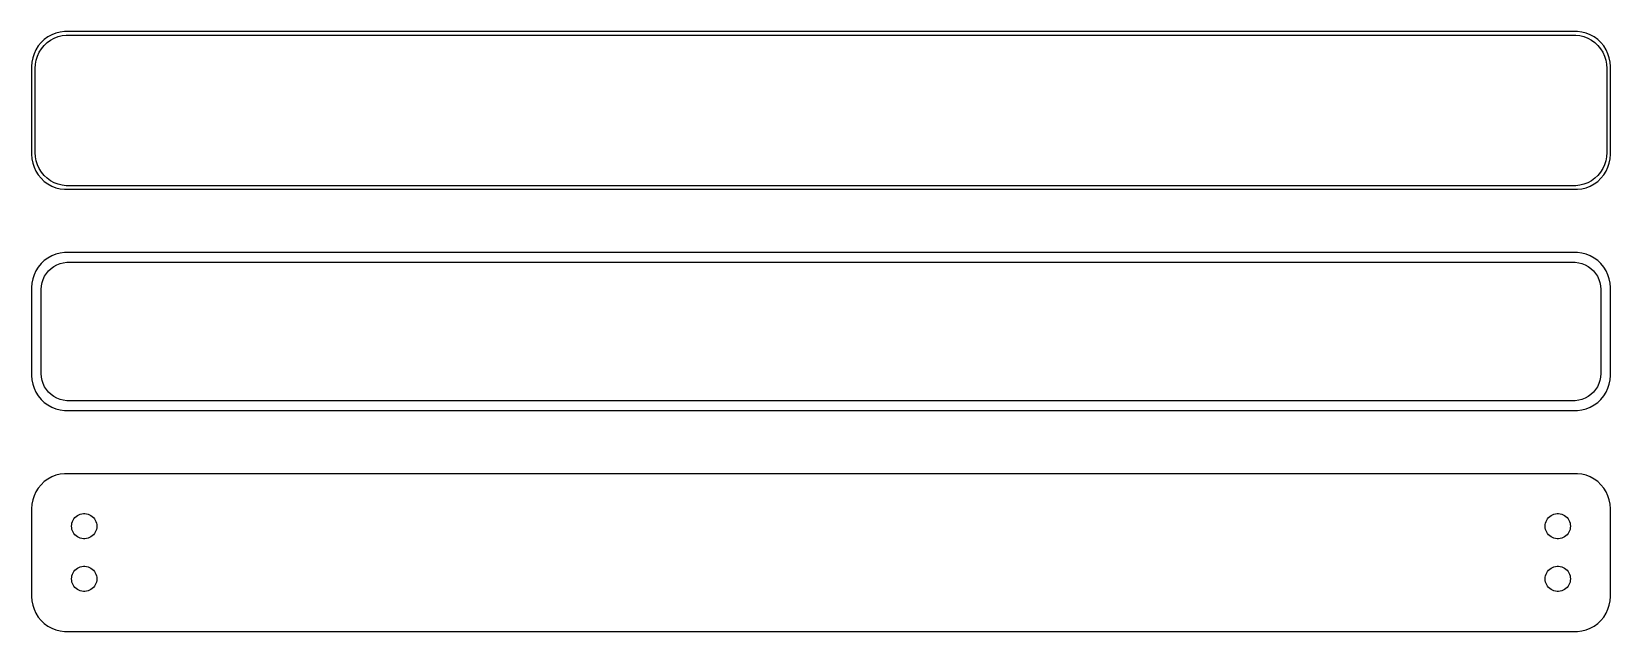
# Model space of a CAD drawing. Header units: metres. Extents: x -112 to 112, y 52 to 137.
import ezdxf

# ---------------------------------------------------------------- set-up
doc = ezdxf.new("R2010")
doc.units = ezdxf.units.M

msp = doc.modelspace()

# ---------------------------------------------------------------- linework, layer by layer
for p, q in [((-111.545, 135.189), (-111.882, 134.659)), ((-111.145, 135.673), (-111.545, 135.189)), ((-110.687, 136.103), (-111.145, 135.673)), ((-111.093, 134.792), (-110.713, 135.252)), ((-110.713, 135.252), (-110.278, 135.66)), ((-110.179, 136.472), (-110.687, 136.103)), ((-110.278, 135.66), (-109.795, 136.011)), ((-109.629, 136.774), (-110.179, 136.472)), ((-109.795, 136.011), (-109.272, 136.298)), ((-109.045, 137.005), (-109.629, 136.774)), ((-109.272, 136.298), (-108.718, 136.518)), ((-108.437, 137.161), (-109.045, 137.005)), ((-108.718, 136.518), (-108.14, 136.666)), ((-107.814, 137.24), (-108.437, 137.161)), ((-108.14, 136.666), (-107.548, 136.741)), ((107.814, 137.24), (-107.814, 137.24)), ((-107.548, 136.741), (107.548, 136.741)), ((107.548, 136.741), (108.14, 136.666)), ((108.437, 137.161), (107.814, 137.24)), ((108.14, 136.666), (108.718, 136.518)), ((109.045, 137.005), (108.437, 137.161)), ((108.718, 136.518), (109.272, 136.298)), ((109.629, 136.774), (109.045, 137.005)), ((109.272, 136.298), (109.795, 136.011)), ((110.179, 136.472), (109.629, 136.774)), ((109.795, 136.011), (110.278, 135.66)), ((110.687, 136.103), (110.179, 136.472)), ((110.278, 135.66), (110.713, 135.252)), ((111.145, 135.673), (110.687, 136.103)), ((110.713, 135.252), (111.093, 134.792)), ((111.545, 135.189), (111.145, 135.673)), ((111.882, 134.659), (111.545, 135.189)), ((-112.461, 132.877), (-112.5, 132.25)), ((-112.343, 133.493), (-112.461, 132.877)), ((-112.149, 134.091), (-112.343, 133.493)), ((-111.882, 134.659), (-112.149, 134.091)), ((-111.963, 132.595), (-111.851, 133.181)), ((-111.851, 133.181), (-111.666, 133.749)), ((-111.666, 133.749), (-111.412, 134.288)), ((-111.412, 134.288), (-111.093, 134.792)), ((111.093, 134.792), (111.412, 134.288)), ((111.412, 134.288), (111.666, 133.749)), ((111.666, 133.749), (111.851, 133.181)), ((111.851, 133.181), (111.963, 132.595)), ((112.149, 134.091), (111.882, 134.659)), ((112.343, 133.493), (112.149, 134.091)), ((112.461, 132.877), (112.343, 133.493)), ((112.5, 132.25), (112.461, 132.877)), ((-112.5, 132.25), (-112.5, 119.75)), ((-112, 132), (-111.963, 132.595)), ((-112, 120), (-112, 132)), ((111.963, 132.595), (112, 132)), ((112, 132), (112, 120)), ((112.5, 119.75), (112.5, 132.25)), ((-112.5, 119.75), (-112.461, 119.123)), ((-111.963, 119.405), (-112, 120)), ((-111.851, 118.819), (-111.963, 119.405)), ((111.963, 119.405), (111.851, 118.819)), ((112, 120), (111.963, 119.405)), ((112.461, 119.123), (112.5, 119.75)), ((-112.461, 119.123), (-112.343, 118.507)), ((-112.343, 118.507), (-112.149, 117.909)), ((-112.149, 117.909), (-111.882, 117.341)), ((-111.882, 117.341), (-111.545, 116.811)), ((-111.666, 118.251), (-111.851, 118.819)), ((-111.412, 117.712), (-111.666, 118.251)), ((-111.093, 117.208), (-111.412, 117.712)), ((-110.713, 116.748), (-111.093, 117.208)), ((111.093, 117.208), (110.713, 116.748)), ((111.412, 117.712), (111.093, 117.208)), ((111.666, 118.251), (111.412, 117.712)), ((111.545, 116.811), (111.882, 117.341)), ((111.851, 118.819), (111.666, 118.251)), ((111.882, 117.341), (112.149, 117.909)), ((112.149, 117.909), (112.343, 118.507)), ((112.343, 118.507), (112.461, 119.123)), ((-111.545, 116.811), (-111.145, 116.327)), ((-111.145, 116.327), (-110.687, 115.897)), ((-110.278, 116.34), (-110.713, 116.748)), ((-110.687, 115.897), (-110.179, 115.528)), ((-109.795, 115.989), (-110.278, 116.34)), ((-110.179, 115.528), (-109.629, 115.226)), ((-109.272, 115.702), (-109.795, 115.989)), ((-109.629, 115.226), (-109.045, 114.995)), ((-108.718, 115.482), (-109.272, 115.702)), ((-109.045, 114.995), (-108.437, 114.839)), ((-108.14, 115.334), (-108.718, 115.482)), ((-108.437, 114.839), (-107.814, 114.76)), ((-107.548, 115.259), (-108.14, 115.334)), ((-107.814, 114.76), (107.814, 114.76)), ((107.548, 115.259), (-107.548, 115.259)), ((108.14, 115.334), (107.548, 115.259)), ((107.814, 114.76), (108.437, 114.839)), ((108.718, 115.482), (108.14, 115.334)), ((108.437, 114.839), (109.045, 114.995)), ((109.272, 115.702), (108.718, 115.482)), ((109.045, 114.995), (109.629, 115.226)), ((109.795, 115.989), (109.272, 115.702)), ((109.629, 115.226), (110.179, 115.528)), ((110.278, 116.34), (109.795, 115.989)), ((110.179, 115.528), (110.687, 115.897)), ((110.713, 116.748), (110.278, 116.34)), ((110.687, 115.897), (111.145, 116.327)), ((111.145, 116.327), (111.545, 116.811)), ((-111.545, 103.689), (-111.882, 103.159)), ((-111.145, 104.173), (-111.545, 103.689)), ((-110.687, 104.603), (-111.145, 104.173)), ((-110.179, 104.972), (-110.687, 104.603)), ((-109.629, 105.274), (-110.179, 104.972)), ((-109.716, 103.481), (-109.323, 103.767)), ((-109.045, 105.505), (-109.629, 105.274)), ((-109.323, 103.767), (-108.898, 104.001)), ((-108.437, 105.661), (-109.045, 105.505)), ((-108.898, 104.001), (-108.446, 104.18)), ((-108.446, 104.18), (-107.975, 104.301)), ((-107.814, 105.74), (-108.437, 105.661)), ((-107.975, 104.301), (-107.493, 104.362)), ((107.814, 105.74), (-107.814, 105.74)), ((-107.493, 104.362), (107.493, 104.362)), ((107.493, 104.362), (107.975, 104.301)), ((108.437, 105.661), (107.814, 105.74)), ((107.975, 104.301), (108.446, 104.18)), ((109.045, 105.505), (108.437, 105.661)), ((108.446, 104.18), (108.898, 104.001)), ((108.898, 104.001), (109.323, 103.767)), ((109.629, 105.274), (109.045, 105.505)), ((109.323, 103.767), (109.716, 103.481)), ((110.179, 104.972), (109.629, 105.274)), ((110.687, 104.603), (110.179, 104.972)), ((111.145, 104.173), (110.687, 104.603)), ((111.545, 103.689), (111.145, 104.173)), ((111.882, 103.159), (111.545, 103.689)), ((-112.461, 101.377), (-112.5, 100.75)), ((-112.343, 101.993), (-112.461, 101.377)), ((-112.149, 102.591), (-112.343, 101.993)), ((-111.882, 103.159), (-112.149, 102.591)), ((-111.089, 100.985), (-110.998, 101.462)), ((-110.998, 101.462), (-110.848, 101.924)), ((-110.848, 101.924), (-110.641, 102.364)), ((-110.641, 102.364), (-110.38, 102.774)), ((-110.38, 102.774), (-110.071, 103.149)), ((-110.071, 103.149), (-109.716, 103.481)), ((109.716, 103.481), (110.071, 103.149)), ((110.071, 103.149), (110.38, 102.774)), ((110.38, 102.774), (110.641, 102.364)), ((110.641, 102.364), (110.848, 101.924)), ((110.848, 101.924), (110.998, 101.462)), ((110.998, 101.462), (111.089, 100.985)), ((112.149, 102.591), (111.882, 103.159)), ((112.343, 101.993), (112.149, 102.591)), ((112.461, 101.377), (112.343, 101.993)), ((112.5, 100.75), (112.461, 101.377)), ((-112.5, 100.75), (-112.5, 88.25)), ((-111.119, 100.5), (-111.089, 100.985)), ((-111.119, 88.5), (-111.119, 100.5)), ((111.089, 100.985), (111.119, 100.5)), ((111.119, 100.5), (111.119, 88.5)), ((112.5, 88.25), (112.5, 100.75)), ((-112.5, 88.25), (-112.461, 87.6233)), ((-111.089, 88.015), (-111.119, 88.5)), ((-110.998, 87.5377), (-111.089, 88.015)), ((111.089, 88.015), (110.998, 87.5377)), ((111.119, 88.5), (111.089, 88.015)), ((112.461, 87.6233), (112.5, 88.25)), ((-112.461, 87.6233), (-112.343, 87.0066)), ((-112.343, 87.0066), (-112.149, 86.4094)), ((-112.149, 86.4094), (-111.882, 85.8412)), ((-111.882, 85.8412), (-111.545, 85.3111)), ((-110.848, 87.0756), (-110.998, 87.5377)), ((-110.641, 86.6359), (-110.848, 87.0756)), ((-110.38, 86.2256), (-110.641, 86.6359)), ((-110.071, 85.8512), (-110.38, 86.2256)), ((-109.716, 85.5185), (-110.071, 85.8512)), ((-109.323, 85.2329), (-109.716, 85.5185)), ((109.716, 85.5185), (109.323, 85.2329)), ((110.071, 85.8512), (109.716, 85.5185)), ((110.38, 86.2256), (110.071, 85.8512)), ((110.641, 86.6359), (110.38, 86.2256)), ((110.848, 87.0756), (110.641, 86.6359)), ((110.998, 87.5377), (110.848, 87.0756)), ((111.545, 85.3111), (111.882, 85.8412)), ((111.882, 85.8412), (112.149, 86.4094)), ((112.149, 86.4094), (112.343, 87.0066)), ((112.343, 87.0066), (112.461, 87.6233)), ((-111.545, 85.3111), (-111.145, 84.8273)), ((-111.145, 84.8273), (-110.687, 84.3974)), ((-110.687, 84.3974), (-110.179, 84.0284)), ((-110.179, 84.0284), (-109.629, 83.7259)), ((-109.629, 83.7259), (-109.045, 83.4947)), ((-108.898, 84.9988), (-109.323, 85.2329)), ((-109.045, 83.4947), (-108.437, 83.3386)), ((-108.446, 84.8199), (-108.898, 84.9988)), ((-107.975, 84.6991), (-108.446, 84.8199)), ((-108.437, 83.3386), (-107.814, 83.2599)), ((-107.493, 84.6382), (-107.975, 84.6991)), ((-107.814, 83.2599), (107.814, 83.2599)), ((107.493, 84.6382), (-107.493, 84.6382)), ((107.975, 84.6991), (107.493, 84.6382)), ((107.814, 83.2599), (108.437, 83.3386)), ((108.446, 84.8199), (107.975, 84.6991)), ((108.437, 83.3386), (109.045, 83.4947)), ((108.898, 84.9988), (108.446, 84.8199)), ((109.323, 85.2329), (108.898, 84.9988)), ((109.045, 83.4947), (109.629, 83.7259)), ((109.629, 83.7259), (110.179, 84.0284)), ((110.179, 84.0284), (110.687, 84.3974)), ((110.687, 84.3974), (111.145, 84.8273)), ((111.145, 84.8273), (111.545, 85.3111)), ((-111.545, 72.1889), (-111.882, 71.6588)), ((-111.145, 72.6727), (-111.545, 72.1889)), ((-110.687, 73.1026), (-111.145, 72.6727)), ((-110.179, 73.4716), (-110.687, 73.1026)), ((-109.629, 73.7741), (-110.179, 73.4716)), ((-109.045, 74.0053), (-109.629, 73.7741)), ((-108.437, 74.1614), (-109.045, 74.0053)), ((-107.814, 74.2401), (-108.437, 74.1614)), ((107.814, 74.2401), (-107.814, 74.2401)), ((108.437, 74.1614), (107.814, 74.2401)), ((109.045, 74.0053), (108.437, 74.1614)), ((109.629, 73.7741), (109.045, 74.0053)), ((110.179, 73.4716), (109.629, 73.7741)), ((110.687, 73.1026), (110.179, 73.4716)), ((111.145, 72.6727), (110.687, 73.1026)), ((111.545, 72.1889), (111.145, 72.6727)), ((111.882, 71.6588), (111.545, 72.1889)), ((-112.461, 69.8767), (-112.5, 69.25)), ((-112.343, 70.4934), (-112.461, 69.8767)), ((-112.149, 71.0906), (-112.343, 70.4934)), ((-111.882, 71.6588), (-112.149, 71.0906)), ((112.149, 71.0906), (111.882, 71.6588)), ((112.343, 70.4934), (112.149, 71.0906)), ((112.461, 69.8767), (112.343, 70.4934)), ((112.5, 69.25), (112.461, 69.8767)), ((-112.5, 69.25), (-112.5, 56.75)), ((-106.674, 67.4126), (-106.577, 67.6171)), ((-106.577, 67.6171), (-106.456, 67.808)), ((-106.456, 67.808), (-106.312, 67.9822)), ((-106.312, 67.9822), (-106.147, 68.1369)), ((-106.147, 68.1369), (-105.964, 68.2698)), ((-105.964, 68.2698), (-105.766, 68.3787)), ((-105.766, 68.3787), (-105.556, 68.4619)), ((-105.556, 68.4619), (-105.337, 68.5181)), ((-105.337, 68.5181), (-105.113, 68.5464)), ((-105.113, 68.5464), (-104.887, 68.5464)), ((-104.887, 68.5464), (-104.663, 68.5181)), ((-104.663, 68.5181), (-104.444, 68.4619)), ((-104.444, 68.4619), (-104.234, 68.3787)), ((-104.234, 68.3787), (-104.036, 68.2698)), ((-104.036, 68.2698), (-103.853, 68.1369)), ((-103.853, 68.1369), (-103.688, 67.9822)), ((-103.688, 67.9822), (-103.544, 67.808)), ((-103.544, 67.808), (-103.423, 67.6171)), ((-103.423, 67.6171), (-103.326, 67.4126)), ((103.326, 67.4126), (103.423, 67.6171)), ((103.423, 67.6171), (103.544, 67.808)), ((103.544, 67.808), (103.688, 67.9822)), ((103.688, 67.9822), (103.853, 68.1369)), ((103.853, 68.1369), (104.036, 68.2698)), ((104.036, 68.2698), (104.234, 68.3787)), ((104.234, 68.3787), (104.444, 68.4619)), ((104.444, 68.4619), (104.663, 68.5181)), ((104.663, 68.5181), (104.887, 68.5464)), ((104.887, 68.5464), (105.113, 68.5464)), ((105.113, 68.5464), (105.337, 68.5181)), ((105.337, 68.5181), (105.556, 68.4619)), ((105.556, 68.4619), (105.766, 68.3787)), ((105.766, 68.3787), (105.964, 68.2698)), ((105.964, 68.2698), (106.147, 68.1369)), ((106.147, 68.1369), (106.312, 67.9822)), ((106.312, 67.9822), (106.456, 67.808)), ((106.456, 67.808), (106.577, 67.6171)), ((106.577, 67.6171), (106.674, 67.4126)), ((112.5, 56.75), (112.5, 69.25)), ((-106.8, 66.75), (-106.786, 66.9756)), ((-106.786, 66.5244), (-106.8, 66.75)), ((-106.786, 66.9756), (-106.743, 67.1976)), ((-106.743, 66.3024), (-106.786, 66.5244)), ((-106.743, 67.1976), (-106.674, 67.4126)), ((-106.674, 66.0874), (-106.743, 66.3024)), ((-106.577, 65.8828), (-106.674, 66.0874)), ((-106.456, 65.692), (-106.577, 65.8828)), ((-106.312, 65.5178), (-106.456, 65.692)), ((-106.147, 65.3631), (-106.312, 65.5178)), ((-105.964, 65.2302), (-106.147, 65.3631)), ((-103.853, 65.3631), (-104.036, 65.2302)), ((-103.688, 65.5178), (-103.853, 65.3631)), ((-103.544, 65.692), (-103.688, 65.5178)), ((-103.423, 65.8828), (-103.544, 65.692)), ((-103.326, 66.0874), (-103.423, 65.8828)), ((-103.326, 67.4126), (-103.257, 67.1976)), ((-103.257, 66.3024), (-103.326, 66.0874)), ((-103.257, 67.1976), (-103.214, 66.9756)), ((-103.214, 66.5244), (-103.257, 66.3024)), ((-103.214, 66.9756), (-103.2, 66.75)), ((-103.2, 66.75), (-103.214, 66.5244)), ((103.2, 66.75), (103.214, 66.9756)), ((103.214, 66.5244), (103.2, 66.75)), ((103.214, 66.9756), (103.257, 67.1976)), ((103.257, 66.3024), (103.214, 66.5244)), ((103.257, 67.1976), (103.326, 67.4126)), ((103.326, 66.0874), (103.257, 66.3024)), ((103.423, 65.8828), (103.326, 66.0874)), ((103.544, 65.692), (103.423, 65.8828)), ((103.688, 65.5178), (103.544, 65.692)), ((103.853, 65.3631), (103.688, 65.5178)), ((104.036, 65.2302), (103.853, 65.3631)), ((106.147, 65.3631), (105.964, 65.2302)), ((106.312, 65.5178), (106.147, 65.3631)), ((106.456, 65.692), (106.312, 65.5178)), ((106.577, 65.8828), (106.456, 65.692)), ((106.674, 66.0874), (106.577, 65.8828)), ((106.674, 67.4126), (106.743, 67.1976)), ((106.743, 66.3024), (106.674, 66.0874)), ((106.743, 67.1976), (106.786, 66.9756)), ((106.786, 66.5244), (106.743, 66.3024)), ((106.786, 66.9756), (106.8, 66.75)), ((106.8, 66.75), (106.786, 66.5244)), ((-105.766, 65.1213), (-105.964, 65.2302)), ((-105.556, 65.0381), (-105.766, 65.1213)), ((-105.337, 64.9819), (-105.556, 65.0381)), ((-105.113, 64.9536), (-105.337, 64.9819)), ((-104.887, 64.9536), (-105.113, 64.9536)), ((-104.663, 64.9819), (-104.887, 64.9536)), ((-104.444, 65.0381), (-104.663, 64.9819)), ((-104.234, 65.1213), (-104.444, 65.0381)), ((-104.036, 65.2302), (-104.234, 65.1213)), ((104.234, 65.1213), (104.036, 65.2302)), ((104.444, 65.0381), (104.234, 65.1213)), ((104.663, 64.9819), (104.444, 65.0381)), ((104.887, 64.9536), (104.663, 64.9819)), ((105.113, 64.9536), (104.887, 64.9536)), ((105.337, 64.9819), (105.113, 64.9536)), ((105.556, 65.0381), (105.337, 64.9819)), ((105.766, 65.1213), (105.556, 65.0381)), ((105.964, 65.2302), (105.766, 65.1213)), ((-106.147, 60.6369), (-105.964, 60.7698)), ((-105.964, 60.7698), (-105.766, 60.8787)), ((-105.766, 60.8787), (-105.556, 60.9619)), ((-105.556, 60.9619), (-105.337, 61.0181)), ((-105.337, 61.0181), (-105.113, 61.0464)), ((-105.113, 61.0464), (-104.887, 61.0464)), ((-104.887, 61.0464), (-104.663, 61.0181)), ((-104.663, 61.0181), (-104.444, 60.9619)), ((-104.444, 60.9619), (-104.234, 60.8787)), ((-104.234, 60.8787), (-104.036, 60.7698)), ((-104.036, 60.7698), (-103.853, 60.6369)), ((103.853, 60.6369), (104.036, 60.7698)), ((104.036, 60.7698), (104.234, 60.8787)), ((104.234, 60.8787), (104.444, 60.9619)), ((104.444, 60.9619), (104.663, 61.0181)), ((104.663, 61.0181), (104.887, 61.0464)), ((104.887, 61.0464), (105.113, 61.0464)), ((105.113, 61.0464), (105.337, 61.0181)), ((105.337, 61.0181), (105.556, 60.9619)), ((105.556, 60.9619), (105.766, 60.8787)), ((105.766, 60.8787), (105.964, 60.7698)), ((105.964, 60.7698), (106.147, 60.6369)), ((-106.8, 59.25), (-106.786, 59.4756)), ((-106.786, 59.0244), (-106.8, 59.25)), ((-106.786, 59.4756), (-106.743, 59.6976)), ((-106.743, 58.8024), (-106.786, 59.0244)), ((-106.743, 59.6976), (-106.674, 59.9126)), ((-106.674, 58.5874), (-106.743, 58.8024)), ((-106.674, 59.9126), (-106.577, 60.1172)), ((-106.577, 58.3829), (-106.674, 58.5874)), ((-106.577, 60.1172), (-106.456, 60.308)), ((-106.456, 60.308), (-106.312, 60.4822)), ((-106.312, 60.4822), (-106.147, 60.6369)), ((-103.853, 60.6369), (-103.688, 60.4822)), ((-103.688, 60.4822), (-103.544, 60.308)), ((-103.544, 60.308), (-103.423, 60.1172)), ((-103.423, 60.1172), (-103.326, 59.9126)), ((-103.326, 58.5874), (-103.423, 58.3829)), ((-103.326, 59.9126), (-103.257, 59.6976)), ((-103.257, 58.8024), (-103.326, 58.5874)), ((-103.257, 59.6976), (-103.214, 59.4756)), ((-103.214, 59.0244), (-103.257, 58.8024)), ((-103.214, 59.4756), (-103.2, 59.25)), ((-103.2, 59.25), (-103.214, 59.0244)), ((103.2, 59.25), (103.214, 59.4756)), ((103.214, 59.0244), (103.2, 59.25)), ((103.214, 59.4756), (103.257, 59.6976)), ((103.257, 58.8024), (103.214, 59.0244)), ((103.257, 59.6976), (103.326, 59.9126)), ((103.326, 58.5874), (103.257, 58.8024)), ((103.326, 59.9126), (103.423, 60.1172)), ((103.423, 58.3829), (103.326, 58.5874)), ((103.423, 60.1172), (103.544, 60.308)), ((103.544, 60.308), (103.688, 60.4822)), ((103.688, 60.4822), (103.853, 60.6369)), ((106.147, 60.6369), (106.312, 60.4822)), ((106.312, 60.4822), (106.456, 60.308)), ((106.456, 60.308), (106.577, 60.1172)), ((106.577, 60.1172), (106.674, 59.9126)), ((106.674, 58.5874), (106.577, 58.3829)), ((106.674, 59.9126), (106.743, 59.6976)), ((106.743, 58.8024), (106.674, 58.5874)), ((106.743, 59.6976), (106.786, 59.4756)), ((106.786, 59.0244), (106.743, 58.8024)), ((106.786, 59.4756), (106.8, 59.25)), ((106.8, 59.25), (106.786, 59.0244)), ((-112.5, 56.75), (-112.461, 56.1233)), ((-106.456, 58.192), (-106.577, 58.3829)), ((-106.312, 58.0178), (-106.456, 58.192)), ((-106.147, 57.8631), (-106.312, 58.0178)), ((-105.964, 57.7302), (-106.147, 57.8631)), ((-105.766, 57.6213), (-105.964, 57.7302)), ((-105.556, 57.5381), (-105.766, 57.6213)), ((-105.337, 57.4819), (-105.556, 57.5381)), ((-105.113, 57.4536), (-105.337, 57.4819)), ((-104.887, 57.4536), (-105.113, 57.4536)), ((-104.663, 57.4819), (-104.887, 57.4536)), ((-104.444, 57.5381), (-104.663, 57.4819)), ((-104.234, 57.6213), (-104.444, 57.5381)), ((-104.036, 57.7302), (-104.234, 57.6213)), ((-103.853, 57.8631), (-104.036, 57.7302)), ((-103.688, 58.0178), (-103.853, 57.8631)), ((-103.544, 58.192), (-103.688, 58.0178)), ((-103.423, 58.3829), (-103.544, 58.192)), ((103.544, 58.192), (103.423, 58.3829)), ((103.688, 58.0178), (103.544, 58.192)), ((103.853, 57.8631), (103.688, 58.0178)), ((104.036, 57.7302), (103.853, 57.8631)), ((104.234, 57.6213), (104.036, 57.7302)), ((104.444, 57.5381), (104.234, 57.6213)), ((104.663, 57.4819), (104.444, 57.5381)), ((104.887, 57.4536), (104.663, 57.4819)), ((105.113, 57.4536), (104.887, 57.4536)), ((105.337, 57.4819), (105.113, 57.4536)), ((105.556, 57.5381), (105.337, 57.4819)), ((105.766, 57.6213), (105.556, 57.5381)), ((105.964, 57.7302), (105.766, 57.6213)), ((106.147, 57.8631), (105.964, 57.7302)), ((106.312, 58.0178), (106.147, 57.8631)), ((106.456, 58.192), (106.312, 58.0178)), ((106.577, 58.3829), (106.456, 58.192)), ((112.461, 56.1233), (112.5, 56.75)), ((-112.461, 56.1233), (-112.343, 55.5066)), ((-112.343, 55.5066), (-112.149, 54.9094)), ((-112.149, 54.9094), (-111.882, 54.3412)), ((-111.882, 54.3412), (-111.545, 53.8111)), ((111.545, 53.8111), (111.882, 54.3412)), ((111.882, 54.3412), (112.149, 54.9094)), ((112.149, 54.9094), (112.343, 55.5066)), ((112.343, 55.5066), (112.461, 56.1233)), ((-111.545, 53.8111), (-111.145, 53.3273)), ((-111.145, 53.3273), (-110.687, 52.8974)), ((-110.687, 52.8974), (-110.179, 52.5284)), ((-110.179, 52.5284), (-109.629, 52.2259)), ((-109.629, 52.2259), (-109.045, 51.9947)), ((-109.045, 51.9947), (-108.437, 51.8386)), ((-108.437, 51.8386), (-107.814, 51.7599)), ((-107.814, 51.7599), (107.814, 51.7599)), ((107.814, 51.7599), (108.437, 51.8386)), ((108.437, 51.8386), (109.045, 51.9947)), ((109.045, 51.9947), (109.629, 52.2259)), ((109.629, 52.2259), (110.179, 52.5284)), ((110.179, 52.5284), (110.687, 52.8974)), ((110.687, 52.8974), (111.145, 53.3273)), ((111.145, 53.3273), (111.545, 53.8111))]:
    msp.add_line(p, q)

doc.saveas('drawing.dxf')
